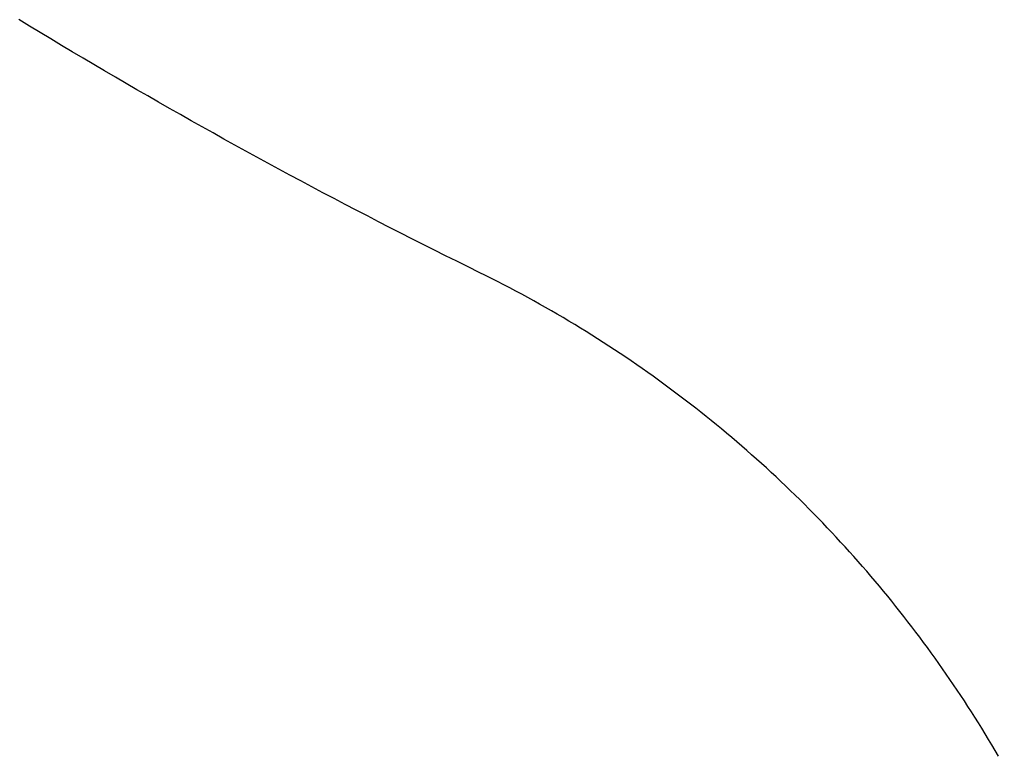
# Model space of a CAD drawing. Header units: millimetres. Extents: x 0 to 300, y 0 to 160.
# Drawn here: x 175.368 to 176.061, y 126.886 to 127.407 of the extents above; entities that cross this region are included whole.
import ezdxf

# ---------------------------------------------------------------- set-up
doc = ezdxf.new("R2010")
doc.units = ezdxf.units.MM
doc.header["$MEASUREMENT"] = 0
doc.layers.add('Layer 1', color=1, linetype='Continuous', true_color=0xff0000)

msp = doc.modelspace()

# ---------------------------------------------------------------- linework, layer by layer
at = {"layer": 'Layer 1'}
msp.add_lwpolyline([(176.06089, 126.88566), (176.05858, 126.88962), (176.05625, 126.89356), (176.0539, 126.89749), (176.05152, 126.90141), (176.04913, 126.90531), (176.04671, 126.90921), (176.04427, 126.91309), (176.04181, 126.91696), (176.03933, 126.92082), (176.03684, 126.92466), (176.03431, 126.92849), (176.03177, 126.93231), (176.02921, 126.93612), (176.02663, 126.93991), (176.02403, 126.94369), (176.0214, 126.94746), (176.01876, 126.95121), (176.0161, 126.95495), (176.01341, 126.95868), (176.01071, 126.9624), (176.00798, 126.9661), (176.00524, 126.96978), (176.00247, 126.97346), (175.99968, 126.97712), (175.99688, 126.98076), (175.99405, 126.98439), (175.99121, 126.98801), (175.98834, 126.99161), (175.98545, 126.9952), (175.98255, 126.99878), (175.97962, 127.00234), (175.97668, 127.00588), (175.97371, 127.00941), (175.97073, 127.01293), (175.96772, 127.01643), (175.9647, 127.01992), (175.96165, 127.02339), (175.95859, 127.02684), (175.95551, 127.03028), (175.9524, 127.03371), (175.94928, 127.03712), (175.94614, 127.04051), (175.94298, 127.04389), (175.9398, 127.04726), (175.9366, 127.0506), (175.93338, 127.05394), (175.93014, 127.05725), (175.92689, 127.06055), (175.92361, 127.06384), (175.92032, 127.0671), (175.917, 127.07035), (175.91367, 127.07359), (175.91032, 127.07681), (175.90695, 127.08001), (175.90356, 127.08319), (175.90015, 127.08636), (175.89672, 127.08951), (175.89327, 127.09265), (175.88981, 127.09577), (175.88633, 127.09887), (175.88282, 127.10195), (175.8793, 127.10502), (175.87576, 127.10806), (175.87221, 127.1111), (175.86863, 127.11411), (175.86503, 127.1171), (175.86142, 127.12008), (175.85779, 127.12304), (175.85414, 127.12598), (175.85047, 127.12891), (175.84679, 127.13181), (175.84308, 127.1347), (175.83936, 127.13757), (175.83562, 127.14042), (175.83186, 127.14325), (175.82809, 127.14607), (175.82429, 127.14886), (175.82048, 127.15164), (175.81665, 127.1544), (175.8128, 127.15713), (175.80894, 127.15985), (175.80505, 127.16255), (175.80115, 127.16523), (175.79723, 127.1679), (175.7933, 127.17054), (175.78934, 127.17316), (175.78537, 127.17576), (175.78138, 127.17835), (175.77738, 127.18091), (175.77335, 127.18345), (175.76931, 127.18598), (175.76525, 127.18848), (175.76118, 127.19096), (175.75709, 127.19343), (175.75298, 127.19587), (175.74885, 127.19829), (175.7447, 127.20069), (175.74054, 127.20307), (175.73636, 127.20543), (175.73217, 127.20777), (175.72796, 127.21009), (175.72373, 127.21239), (175.71948, 127.21467), (175.71522, 127.21692), (175.71094, 127.21915), (175.70664, 127.22137), (175.70233, 127.22356), (175.698, 127.22573), (175.69365, 127.22788), (175.68569, 127.2318), (175.67774, 127.23573), (175.66979, 127.23969), (175.66186, 127.24366), (175.65394, 127.24764), (175.64602, 127.25165), (175.63812, 127.25567), (175.63023, 127.2597), (175.62234, 127.26376), (175.61447, 127.26783), (175.6066, 127.27191), (175.59875, 127.27602), (175.59091, 127.28014), (175.58307, 127.28428), (175.57525, 127.28843), (175.56744, 127.2926), (175.55963, 127.29679), (175.55184, 127.30099), (175.54406, 127.30521), (175.53629, 127.30944), (175.52853, 127.3137), (175.52077, 127.31797), (175.51303, 127.32225), (175.5053, 127.32655), (175.49758, 127.33087), (175.48987, 127.3352), (175.48217, 127.33956), (175.47448, 127.34392), (175.46681, 127.34831), (175.45914, 127.35271), (175.45148, 127.35712), (175.44383, 127.36155), (175.4362, 127.366), (175.42857, 127.37047), (175.42096, 127.37495), (175.41335, 127.37944), (175.40576, 127.38396), (175.39818, 127.38848), (175.3906, 127.39303), (175.38304, 127.39759), (175.37549, 127.40217), (175.36795, 127.40676)], dxfattribs=at)

doc.saveas('drawing.dxf')
